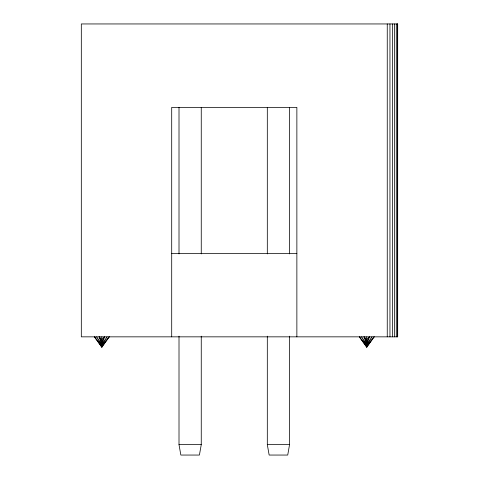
<?xml version="1.0" encoding="UTF-8"?>
<svg xmlns="http://www.w3.org/2000/svg" width="479" height="479" viewBox="0 0 479 479"><rect width="100%" height="100%" fill="white"/><g stroke="black" fill="none" stroke-linecap="round" stroke-linejoin="round"><path stroke-width="0.72" d="M201.258 336.18L201.258 444.62L199.42 455.05L180.846 455.05L179.008 444.62L179.008 336.18M289.561 336.18L289.561 444.62L287.723 455.05L269.15 455.05L267.312 444.62L267.312 336.18M104.524 336.845L101.823 344.221L96.608 336.845L101.823 345.88L109.2 336.845L101.823 347.275L94.453 336.845L101.823 345.88L107.039 336.845L101.823 344.221L99.129 336.845L101.823 339.545L104.524 336.845L101.823 342.06L99.129 336.845M369.441 336.845L366.746 344.221L361.531 336.845L366.746 345.88L374.117 336.845L366.746 347.275L359.37 336.845L366.746 345.88L371.961 336.845L366.746 344.221L364.046 336.845L366.746 339.545L369.441 336.845L366.746 342.06L364.046 336.845M109.2 336.845L101.823 346.922L94.453 336.845M374.117 336.845L366.746 346.922L359.37 336.845M171.704 253.409L296.866 253.409M179.008 444.62L201.258 444.62M267.312 444.62L289.561 444.62M397.331 23.95L397.331 336.845M396.289 23.95L396.289 336.845M394.63 23.95L394.63 336.845M392.469 23.95L392.469 336.845M389.954 23.95L389.954 336.845M387.254 23.95L387.254 336.845M366.746 336.845L366.746 347.275M296.866 336.845L296.866 107.386L171.704 107.386L171.704 336.845M289.561 107.326L289.561 253.912M267.312 107.326L267.312 253.912M201.258 107.326L201.258 253.912M179.008 107.326L179.008 253.912M101.823 336.845L101.823 347.275M397.684 23.95L81.316 23.95L81.316 336.845L397.684 336.845L397.684 23.95"/></g></svg>
